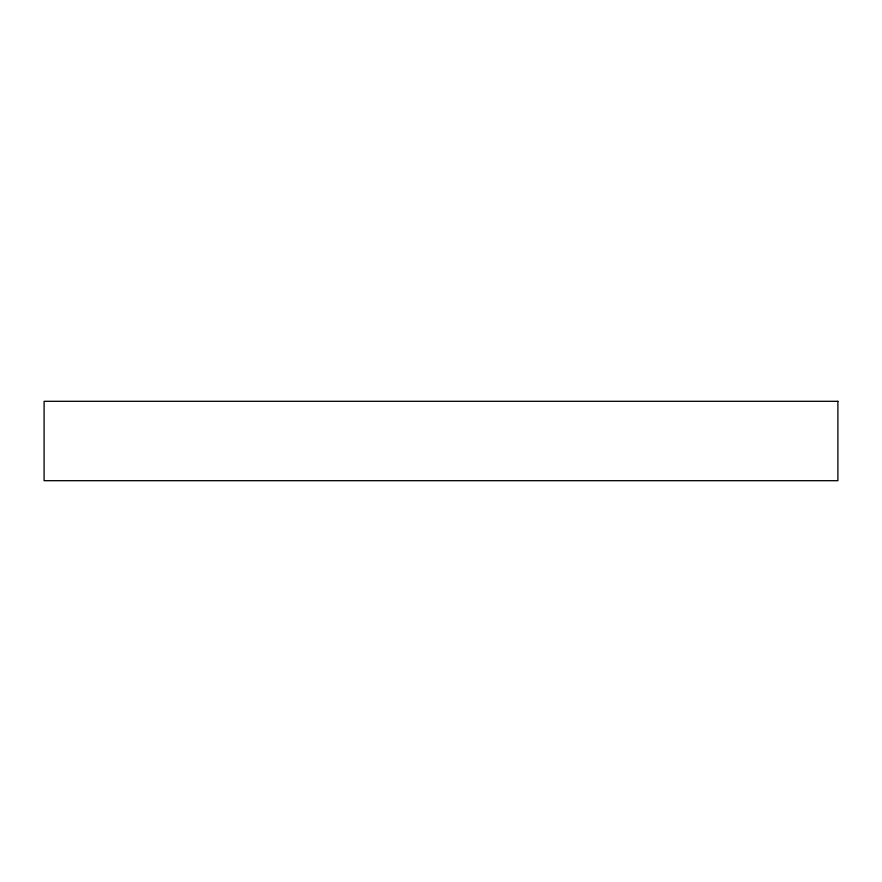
<?xml version="1.0" encoding="UTF-8"?>
<svg xmlns="http://www.w3.org/2000/svg" width="882" height="882" viewBox="0 0 882 882"><rect width="100%" height="100%" fill="white"/><g stroke="black" fill="none" stroke-linecap="round" stroke-linejoin="round"><path stroke-width="1.32" d="M837.9 401.31L44.1 401.31L44.1 480.69L837.9 480.69L837.9 401.31"/></g></svg>
